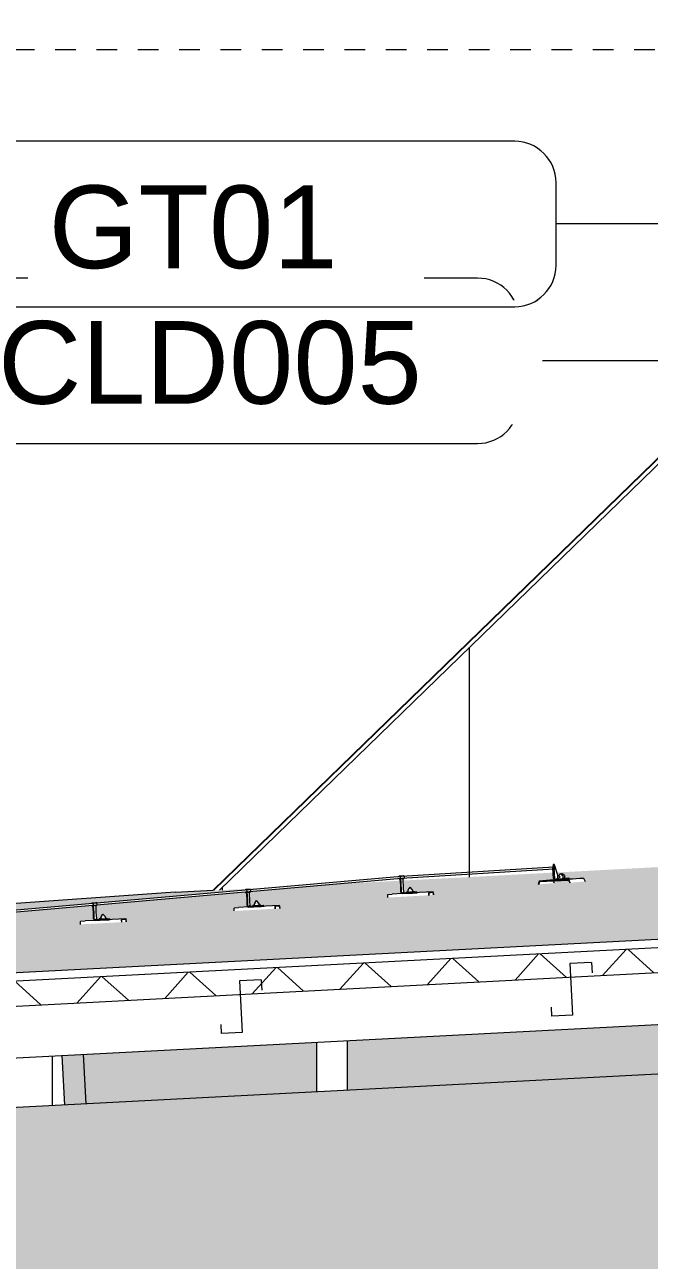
# Model space of a CAD drawing. Header units: metres. Extents: x 4238 to 4687, y -1 to 29.
# Drawn here: x 4453.92 to 4456.95, y 9.38 to 15.36 of the extents above; entities that cross this region are included whole.
import ezdxf

# ---------------------------------------------------------------- set-up
doc = ezdxf.new("R2010")
doc.units = ezdxf.units.M
doc.linetypes.add('AEC_Center', pattern=[0.024, 0.012, -0.004, 0.004, -0.004])
for name, color, linetype, lineweight in [('A-DETL', 90, 'Continuous', 13), ('A-FLOR-LEVL', 51, 'Continuous', 5), ('A-GENM', 13, 'Continuous', 5), ('A-ROOF', 132, 'Continuous', 5), ('A-ROOF-IDEN', 132, 'Continuous', 5), ('A-ROOF-PATT', 132, 'Continuous', 15), ('A-WALL', 113, 'Continuous', 5), ('A-WALL-IDEN', 211, 'Continuous', 5), ('A-WALL-PATT', 111, 'Continuous', 5), ('Q-SPCQ', 91, 'Continuous', 5), ('S-COLS', 52, 'Continuous', 5)]:
    doc.layers.add(name, color=color, linetype=linetype, lineweight=lineweight)
doc.styles.add('Arial_2', font='arial.ttf', dxfattribs={"height": 0.4})

# ---------------------------------------------------------------- blocks, each defined once
blk = doc.blocks.new('Mechanical - Condensers - Mechanical - Condensers-1249279-SECTION - GRIDS B1-B2')
at = {"layer": 'A-GENM'}
h = blk.add_hatch(color=256, dxfattribs=at)
h.paths.add_polyline_path([(4415.0374, 8.3298), (4436.2222, 9.4404), (4436.2233, 14.5903), (4436.1725, 14.5903), (4436.1725, 11.3453), (4436.1827, 11.3453), (4436.1827, 11.3326), (4436.1725, 11.3326), (4436.1725, 10.904), (4436.1827, 10.904), (4436.1827, 10.8913), (4436.1725, 10.8913), (4436.1725, 10.4392), (4414.9851, 9.3284), (4415.0051, 8.9479)])
h.paths.add_polyline_path([(4436.756, 9.4684), (4437.1721, 9.4902), (4437.1721, 13.5903), (4461.1055, 13.5903), (4461.1055, 14.5903), (4436.7572, 14.5903), (4436.756, 9.584)])
h.paths.add_polyline_path([(4475.487, 13.5903), (4477.3737, 13.5903), (4477.3737, 14.5903), (4461.3055, 14.5903), (4461.3055, 13.5903), (4475.3633, 13.5903)])
h = blk.add_hatch(color=256, dxfattribs=at)
h.paths.add_polyline_path([(4428.5493, 10.1396), (4429.6638, 10.198), (4429.6638, 10.4387), (4428.5367, 10.3799), (4428.5451, 10.2202)])
h.paths.add_polyline_path([(4429.8138, 10.2059), (4436.0751, 10.5341), (4436.0751, 10.7734), (4429.8138, 10.4465), (4429.8138, 10.2202)])
h.paths.add_polyline_path([(4437.3012, 10.5971), (4437.9319, 10.6303), (4437.9319, 10.9484), (4437.3012, 10.9152), (4437.3012, 10.5989)])
h.paths.add_polyline_path([(4438.4008, 10.6549), (4438.8047, 10.6762), (4438.8047, 10.9943), (4438.4008, 10.9731), (4438.4008, 10.8509)])
h.paths.add_polyline_path([(4439.2735, 10.7008), (4439.6774, 10.7221), (4439.6774, 11.0402), (4439.2735, 11.019), (4439.2735, 10.8334)])
for points in [[(4414.9851, 9.3284), (4436.1725, 10.4392), (4436.0751, 10.5341), (4414.9822, 9.426), (4414.9819, 9.4149), (4414.9839, 9.3543)], [(4428.4448, 10.1341), (4428.5493, 10.1396), (4428.5367, 10.3799), (4428.4323, 10.3744), (4428.4404, 10.2202)]]:
    blk.add_hatch(color=256, dxfattribs=at).paths.add_polyline_path(points)
for p, q in [((4436.0751, 10.5341), (4414.9825, 9.4283)), ((4428.4323, 10.3744), (4428.4448, 10.1341)), ((4428.5493, 10.1396), (4428.5367, 10.3799))]:
    blk.add_line(p, q, dxfattribs=at)
blk = doc.blocks.new('Static Line_Sayfa_Metal Deck_Pan Mount - Up to 15 _ pitch - Max 2 Users-1848369-SECTION - GRIDS B1-B2')
at = {"layer": 'Q-SPCQ'}
for p, q in [((4430.8137, 11.2989), (4430.8087, 11.2986)), ((4430.8098, 11.2969), (4430.8156, 11.279)), ((4430.8294, 11.252), (4430.8147, 11.2972)), ((4430.0742, 11.2398), (4421.9029, 10.5253)), ((4430.082, 11.243), (4430.0657, 11.2416)), ((4430.8118, 11.2852), (4430.0742, 11.2398)), ((4430.0746, 11.2318), (4430.8123, 11.2773)), ((4430.0822, 11.243), (4430.082, 11.243)), ((4430.81, 11.2305), (4430.8074, 11.2809)), ((4430.8123, 11.2812), (4430.815, 11.2308)), ((4430.8308, 11.2404), (4430.8312, 11.2413)), ((4430.8308, 11.2404), (4430.8314, 11.2287)), ((4430.8321, 11.2418), (4430.8312, 11.2413)), ((4430.8325, 11.2426), (4430.8321, 11.2418)), ((4430.8385, 11.241), (4430.8389, 11.2419)), ((4430.8385, 11.241), (4430.8389, 11.2341)), ((4430.8398, 11.2425), (4430.8389, 11.2419)), ((4430.8548, 11.2438), (4430.8553, 11.2431)), ((4430.8562, 11.2426), (4430.8553, 11.2431)), ((4430.8567, 11.2417), (4430.8562, 11.2426)), ((4430.8574, 11.2301), (4430.8567, 11.2417)), ((4430.8625, 11.2444), (4430.863, 11.2437)), ((4430.8639, 11.2432), (4430.863, 11.2437)), ((4430.8645, 11.2424), (4430.8639, 11.2432)), ((4430.8651, 11.2308), (4430.8645, 11.2424)), ((4421.9036, 10.5173), (4430.0749, 11.2318)), ((4429.3392, 11.178), (4429.3228, 11.1766)), ((4429.3394, 11.1781), (4429.3392, 11.178)), ((4430.0666, 11.2286), (4430.0668, 11.2286)), ((4430.0668, 11.2286), (4430.0831, 11.23)), ((4430.0681, 11.229), (4430.0682, 11.2278)), ((4430.0682, 11.2278), (4430.0711, 11.2279)), ((4430.0711, 11.2291), (4430.0721, 11.2312)), ((4430.0711, 11.2291), (4430.0814, 11.23)), ((4430.0711, 11.2279), (4430.0711, 11.2291)), ((4430.0824, 11.2321), (4430.0814, 11.23)), ((4430.0814, 11.23), (4430.0814, 11.2288)), ((4430.1076, 11.1755), (4430.1166, 11.1884)), ((4430.1269, 11.1765), (4430.1166, 11.1884)), ((4430.7413, 11.2181), (4430.7363, 11.2017)), ((4430.7395, 11.2019), (4430.7435, 11.2152)), ((4430.8846, 11.2255), (4430.7413, 11.2181)), ((4430.8123, 11.2243), (4430.7413, 11.2181)), ((4430.7435, 11.2152), (4430.8827, 11.2223)), ((4430.8138, 11.2188), (4430.8105, 11.2081)), ((4430.8123, 11.2243), (4430.8165, 11.2245)), ((4430.8181, 11.2279), (4430.8399, 11.229)), ((4430.8317, 11.2322), (4430.8315, 11.2364)), ((4430.8399, 11.229), (4430.8646, 11.2303)), ((4430.8814, 11.2318), (4430.86, 11.2307)), ((4430.8648, 11.227), (4430.8704, 11.2273)), ((4430.8702, 11.2306), (4430.8779, 11.2313)), ((4430.8779, 11.2313), (4430.8857, 11.232)), ((4430.8827, 11.2223), (4430.8881, 11.2095)), ((4430.9557, 11.2317), (4430.8846, 11.2255)), ((4430.8913, 11.2097), (4430.8846, 11.2255)), ((4430.886, 11.227), (4430.8857, 11.232)), ((4430.8859, 11.2281), (4430.9557, 11.2317)), ((4430.9557, 11.2317), (4430.9623, 11.2159)), ((4429.3237, 11.1636), (4429.324, 11.1637)), ((4429.324, 11.1637), (4429.3403, 11.1651)), ((4429.3253, 11.164), (4429.3253, 11.1628)), ((4429.3253, 11.1628), (4429.3283, 11.163)), ((4429.3282, 11.1642), (4429.3293, 11.1663)), ((4429.3282, 11.1642), (4429.3385, 11.1651)), ((4429.3283, 11.163), (4429.3282, 11.1642)), ((4429.3396, 11.1672), (4429.3385, 11.1651)), ((4429.3385, 11.1651), (4429.3386, 11.1639)), ((4429.3647, 11.1106), (4429.3738, 11.1235)), ((4429.3841, 11.1116), (4429.3738, 11.1235)), ((4430.0086, 11.1384), (4430.0083, 11.1527)), ((4430.0084, 11.1534), (4430.0297, 11.1553)), ((4430.0788, 11.1578), (4430.0297, 11.1553)), ((4430.0744, 11.166), (4430.0714, 11.1659)), ((4430.0714, 11.1659), (4430.0715, 11.1639)), ((4430.0745, 11.164), (4430.0744, 11.166)), ((4430.1277, 11.1628), (4430.0786, 11.1602)), ((4430.0788, 11.1572), (4430.1278, 11.1598)), ((4430.0847, 11.1669), (4430.0848, 11.1649)), ((4430.0889, 11.1611), (4430.138, 11.1637)), ((4430.0979, 11.1644), (4430.0981, 11.1614)), ((4430.1057, 11.1722), (4430.106, 11.173)), ((4430.1057, 11.1722), (4430.1061, 11.1648)), ((4430.1072, 11.1738), (4430.106, 11.173)), ((4430.1076, 11.1745), (4430.1072, 11.1738)), ((4430.1076, 11.1755), (4430.1076, 11.1745)), ((4430.127, 11.1755), (4430.1269, 11.1765)), ((4430.127, 11.1755), (4430.1274, 11.1748)), ((4430.1287, 11.1742), (4430.1274, 11.1748)), ((4430.2278, 11.1655), (4430.1278, 11.1603)), ((4430.1381, 11.1607), (4430.1278, 11.1601)), ((4430.1291, 11.1735), (4430.1287, 11.1742)), ((4430.1295, 11.1661), (4430.1291, 11.1735)), ((4430.1378, 11.1635), (4430.1376, 11.1665)), ((4430.1444, 11.1637), (4430.1509, 11.1643)), ((4430.1446, 11.1607), (4430.151, 11.1613)), ((4430.1512, 11.1613), (4430.151, 11.1643)), ((4430.2064, 11.1629), (4430.2066, 11.1486)), ((4430.2278, 11.1655), (4430.2065, 11.1636)), ((4430.2069, 11.1486), (4430.2067, 11.1609)), ((4430.2068, 11.1617), (4430.2277, 11.1635)), ((4430.2279, 11.1627), (4430.2289, 11.1506)), ((4430.2292, 11.1506), (4430.228, 11.1648)), ((4428.5964, 11.1131), (4428.58, 11.1117)), ((4428.5809, 11.0987), (4428.5812, 11.0987)), ((4428.5812, 11.0987), (4428.5975, 11.1001)), ((4428.5825, 11.0991), (4428.5825, 11.0979)), ((4428.5825, 11.0979), (4428.5855, 11.098)), ((4428.5854, 11.0992), (4428.5865, 11.1013)), ((4428.5854, 11.0992), (4428.5957, 11.1001)), ((4428.5855, 11.098), (4428.5854, 11.0992)), ((4428.5968, 11.1022), (4428.5957, 11.1001)), ((4428.5957, 11.1001), (4428.5958, 11.0989)), ((4428.5966, 11.1131), (4428.5964, 11.1131)), ((4428.6219, 11.0456), (4428.6309, 11.0585)), ((4428.6413, 11.0466), (4428.6309, 11.0585)), ((4429.2658, 11.0734), (4429.2655, 11.0877)), ((4429.2656, 11.0885), (4429.2869, 11.0903)), ((4429.3359, 11.0929), (4429.2869, 11.0903)), ((4429.3315, 11.1011), (4429.3286, 11.1009)), ((4429.3286, 11.1009), (4429.3287, 11.0989)), ((4429.3316, 11.0991), (4429.3315, 11.1011)), ((4429.3848, 11.0978), (4429.3358, 11.0953)), ((4429.336, 11.0923), (4429.385, 11.0948)), ((4429.3418, 11.102), (4429.3419, 11.1)), ((4429.3461, 11.0962), (4429.3951, 11.0987)), ((4429.3551, 11.0995), (4429.3553, 11.0965)), ((4429.3628, 11.1073), (4429.3632, 11.108)), ((4429.3628, 11.1073), (4429.3632, 11.0999)), ((4429.3644, 11.1088), (4429.3632, 11.108)), ((4429.3648, 11.1095), (4429.3644, 11.1088)), ((4429.3647, 11.1106), (4429.3648, 11.1095)), ((4429.3842, 11.1105), (4429.3841, 11.1116)), ((4429.3842, 11.1105), (4429.3846, 11.1099)), ((4429.3859, 11.1092), (4429.3846, 11.1099)), ((4429.485, 11.1005), (4429.385, 11.0954)), ((4429.3953, 11.0957), (4429.385, 11.0952)), ((4429.3863, 11.1085), (4429.3859, 11.1092)), ((4429.3867, 11.1011), (4429.3863, 11.1085)), ((4429.395, 11.0985), (4429.3948, 11.1015)), ((4429.4016, 11.0988), (4429.4081, 11.0993)), ((4429.4018, 11.0958), (4429.4082, 11.0963)), ((4429.4083, 11.0963), (4429.4082, 11.0993)), ((4429.485, 11.1005), (4429.4636, 11.0987)), ((4429.4636, 11.0979), (4429.4638, 11.0837)), ((4429.4639, 11.0967), (4429.4849, 11.0985)), ((4429.4641, 11.0837), (4429.4639, 11.0959)), ((4429.4864, 11.0856), (4429.4851, 11.0998)), ((4429.4851, 11.0978), (4429.4861, 11.0856)), ((4428.5229, 11.0085), (4428.5227, 11.0227)), ((4428.5228, 11.0235), (4428.5441, 11.0254)), ((4428.5931, 11.0279), (4428.5441, 11.0254)), ((4428.5887, 11.0361), (4428.5857, 11.036)), ((4428.5857, 11.036), (4428.5858, 11.034)), ((4428.5888, 11.0341), (4428.5887, 11.0361)), ((4428.642, 11.0329), (4428.593, 11.0303)), ((4428.5931, 11.0273), (4428.6422, 11.0299)), ((4428.599, 11.037), (4428.5991, 11.035)), ((4428.6033, 11.0312), (4428.6523, 11.0338)), ((4428.6123, 11.0345), (4428.6125, 11.0315)), ((4428.62, 11.0423), (4428.6204, 11.0431)), ((4428.62, 11.0423), (4428.6204, 11.0349)), ((4428.6216, 11.0438), (4428.6204, 11.0431)), ((4428.622, 11.0446), (4428.6216, 11.0438)), ((4428.6219, 11.0456), (4428.622, 11.0446)), ((4428.6413, 11.0456), (4428.6413, 11.0466)), ((4428.6413, 11.0456), (4428.6418, 11.0449)), ((4428.643, 11.0443), (4428.6418, 11.0449)), ((4428.7422, 11.0356), (4428.6421, 11.0304)), ((4428.6525, 11.0308), (4428.6421, 11.0302)), ((4428.6435, 11.0436), (4428.643, 11.0443)), ((4428.6439, 11.0362), (4428.6435, 11.0436)), ((4428.6522, 11.0336), (4428.652, 11.0366)), ((4428.6588, 11.0338), (4428.6652, 11.0344)), ((4428.659, 11.0308), (4428.6654, 11.0314)), ((4428.6655, 11.0314), (4428.6654, 11.0344)), ((4428.7207, 11.033), (4428.721, 11.0187)), ((4428.7422, 11.0356), (4428.7208, 11.0337)), ((4428.7213, 11.0187), (4428.721, 11.031)), ((4428.7211, 11.0317), (4428.7421, 11.0336)), ((4428.7422, 11.0328), (4428.7433, 11.0206)), ((4428.7435, 11.0207), (4428.7423, 11.0349))]:
    blk.add_line(p, q, dxfattribs=at)
at = {"layer": 'Q-SPCQ', "flags": 128}
for points in [[(4430.0657, 11.2416), (4430.0654, 11.2415), (4430.0651, 11.2415), (4430.0649, 11.2415), (4430.0646, 11.2414), (4430.0644, 11.2413), (4430.0641, 11.2412), (4430.0639, 11.2411), (4430.0636, 11.241), (4430.0634, 11.2409), (4430.0632, 11.2408), (4430.0629, 11.2407), (4430.0627, 11.2406), (4430.0625, 11.2404), (4430.0623, 11.2403), (4430.0621, 11.2401), (4430.0619, 11.2399), (4430.0617, 11.2397), (4430.0615, 11.2396), (4430.0613, 11.2394), (4430.0611, 11.2392), (4430.061, 11.239), (4430.0608, 11.2387)], [(4430.0831, 11.23), (4430.0834, 11.2301), (4430.0837, 11.2301), (4430.0839, 11.2302), (4430.0842, 11.2302), (4430.0844, 11.2303), (4430.0847, 11.2304), (4430.0849, 11.2305), (4430.0852, 11.2306), (4430.0854, 11.2307), (4430.0856, 11.2308), (4430.0859, 11.2309), (4430.0861, 11.2311), (4430.0863, 11.2312), (4430.0865, 11.2314), (4430.0867, 11.2315), (4430.0869, 11.2317), (4430.0871, 11.2319), (4430.0873, 11.2321), (4430.0875, 11.2322), (4430.0876, 11.2324), (4430.0878, 11.2327), (4430.088, 11.2329), (4430.0881, 11.2331), (4430.0882, 11.2333), (4430.0884, 11.2335), (4430.0885, 11.2338), (4430.0886, 11.234), (4430.0887, 11.2342), (4430.0888, 11.2345), (4430.0888, 11.2347), (4430.0889, 11.235), (4430.089, 11.2352), (4430.089, 11.2355), (4430.089, 11.2357), (4430.0891, 11.236), (4430.0891, 11.2362), (4430.0891, 11.2365), (4430.0891, 11.2368), (4430.0891, 11.237), (4430.089, 11.2373), (4430.089, 11.2375), (4430.089, 11.2378), (4430.0889, 11.238), (4430.0888, 11.2383), (4430.0888, 11.2385), (4430.0887, 11.2388), (4430.0886, 11.239), (4430.0885, 11.2392), (4430.0884, 11.2395), (4430.0883, 11.2397), (4430.0881, 11.2399), (4430.088, 11.2401), (4430.0878, 11.2404), (4430.0877, 11.2406), (4430.0875, 11.2408), (4430.0873, 11.241), (4430.0872, 11.2411), (4430.087, 11.2413), (4430.0868, 11.2415), (4430.0866, 11.2417), (4430.0864, 11.2418), (4430.0861, 11.242), (4430.0859, 11.2421), (4430.0857, 11.2422), (4430.0855, 11.2423), (4430.0852, 11.2425), (4430.085, 11.2426), (4430.0847, 11.2426), (4430.0845, 11.2427), (4430.0842, 11.2428), (4430.084, 11.2429), (4430.0837, 11.2429), (4430.0835, 11.243), (4430.0832, 11.243), (4430.0829, 11.243), (4430.0827, 11.243), (4430.0824, 11.243), (4430.0822, 11.243)], [(4430.8325, 11.2426), (4430.8419, 11.2528), (4430.8425, 11.2528), (4430.8427, 11.2529), (4430.8428, 11.2529), (4430.8429, 11.2529), (4430.8429, 11.2529), (4430.843, 11.2529), (4430.843, 11.2529), (4430.843, 11.2529), (4430.843, 11.2529), (4430.843, 11.2529), (4430.843, 11.2529), (4430.8431, 11.2529), (4430.8431, 11.2529), (4430.8431, 11.2529), (4430.8431, 11.2529)], [(4430.8548, 11.2438), (4430.8444, 11.2529), (4430.8438, 11.2529), (4430.8436, 11.2529), (4430.8435, 11.2529), (4430.8434, 11.2529), (4430.8434, 11.2529), (4430.8433, 11.2529), (4430.8433, 11.2529), (4430.8433, 11.2529), (4430.8433, 11.2529), (4430.8433, 11.2529), (4430.8432, 11.2529), (4430.8432, 11.2529), (4430.8432, 11.2529), (4430.8432, 11.2529), (4430.8432, 11.2529)], [(4430.8456, 11.2491), (4430.8496, 11.2534), (4430.8502, 11.2535), (4430.8504, 11.2535), (4430.8506, 11.2535), (4430.8506, 11.2536), (4430.8507, 11.2536), (4430.8507, 11.2536), (4430.8507, 11.2536), (4430.8507, 11.2536), (4430.8507, 11.2536), (4430.8508, 11.2536), (4430.8508, 11.2536), (4430.8508, 11.2536), (4430.8508, 11.2536), (4430.8508, 11.2536), (4430.8508, 11.2536)], [(4430.8625, 11.2444), (4430.8521, 11.2536), (4430.8515, 11.2536), (4430.8513, 11.2536), (4430.8512, 11.2536), (4430.8511, 11.2536), (4430.8511, 11.2536), (4430.851, 11.2536), (4430.851, 11.2536), (4430.851, 11.2536), (4430.851, 11.2536), (4430.851, 11.2536), (4430.851, 11.2536), (4430.851, 11.2536), (4430.851, 11.2536), (4430.8509, 11.2536), (4430.8509, 11.2536)], [(4429.3403, 11.1651), (4429.3406, 11.1651), (4429.3408, 11.1652), (4429.3411, 11.1652), (4429.3413, 11.1653), (4429.3416, 11.1653), (4429.3419, 11.1654), (4429.3421, 11.1655), (4429.3423, 11.1656), (4429.3426, 11.1657), (4429.3428, 11.1658), (4429.3431, 11.166), (4429.3433, 11.1661), (4429.3435, 11.1662), (4429.3437, 11.1664), (4429.3439, 11.1666), (4429.3441, 11.1667), (4429.3443, 11.1669), (4429.3445, 11.1671), (4429.3447, 11.1673), (4429.3448, 11.1675), (4429.345, 11.1677), (4429.3451, 11.1679), (4429.3453, 11.1681), (4429.3454, 11.1684), (4429.3455, 11.1686), (4429.3457, 11.1688), (4429.3458, 11.169), (4429.3459, 11.1693), (4429.3459, 11.1695), (4429.346, 11.1698), (4429.3461, 11.17), (4429.3461, 11.1703), (4429.3462, 11.1705), (4429.3462, 11.1708), (4429.3462, 11.171), (4429.3463, 11.1713), (4429.3463, 11.1716), (4429.3463, 11.1718), (4429.3462, 11.1721), (4429.3462, 11.1723), (4429.3462, 11.1726), (4429.3461, 11.1728), (4429.3461, 11.1731), (4429.346, 11.1733), (4429.346, 11.1736), (4429.3459, 11.1738), (4429.3458, 11.1741), (4429.3457, 11.1743), (4429.3456, 11.1745), (4429.3454, 11.1747), (4429.3453, 11.175), (4429.3452, 11.1752), (4429.345, 11.1754), (4429.3449, 11.1756), (4429.3447, 11.1758), (4429.3445, 11.176), (4429.3443, 11.1762), (4429.3441, 11.1764), (4429.344, 11.1765), (4429.3437, 11.1767), (4429.3435, 11.1769), (4429.3433, 11.177), (4429.3431, 11.1771), (4429.3429, 11.1773), (4429.3426, 11.1774), (4429.3424, 11.1775), (4429.3422, 11.1776), (4429.3419, 11.1777), (4429.3417, 11.1778), (4429.3414, 11.1779), (4429.3412, 11.1779), (4429.3409, 11.178), (4429.3406, 11.178), (4429.3404, 11.178), (4429.3401, 11.1781), (4429.3398, 11.1781), (4429.3396, 11.1781), (4429.3394, 11.1781)], [(4430.0615, 11.2307), (4430.0616, 11.2305), (4430.0618, 11.2303), (4430.062, 11.2301), (4430.0622, 11.23), (4430.0624, 11.2298), (4430.0627, 11.2297), (4430.0629, 11.2295), (4430.0631, 11.2294), (4430.0633, 11.2293), (4430.0636, 11.2292), (4430.0638, 11.2291), (4430.0641, 11.229), (4430.0643, 11.2289), (4430.0646, 11.2288), (4430.0648, 11.2287), (4430.0651, 11.2287), (4430.0653, 11.2287), (4430.0656, 11.2286), (4430.0659, 11.2286), (4430.0661, 11.2286), (4430.0664, 11.2286), (4430.0666, 11.2286)], [(4429.3228, 11.1766), (4429.3226, 11.1766), (4429.3223, 11.1765), (4429.3221, 11.1765), (4429.3218, 11.1764), (4429.3216, 11.1764), (4429.3213, 11.1763), (4429.3211, 11.1762), (4429.3208, 11.1761), (4429.3206, 11.176), (4429.3203, 11.1759), (4429.3201, 11.1757), (4429.3199, 11.1756), (4429.3197, 11.1755), (4429.3194, 11.1753), (4429.3192, 11.1751), (4429.319, 11.175), (4429.3189, 11.1748), (4429.3187, 11.1746), (4429.3185, 11.1744), (4429.3183, 11.1742), (4429.3182, 11.174), (4429.318, 11.1738)], [(4429.3186, 11.1657), (4429.3188, 11.1655), (4429.319, 11.1653), (4429.3192, 11.1652), (4429.3194, 11.165), (4429.3196, 11.1648), (4429.3198, 11.1647), (4429.3201, 11.1646), (4429.3203, 11.1644), (4429.3205, 11.1643), (4429.3208, 11.1642), (4429.321, 11.1641), (4429.3212, 11.164), (4429.3215, 11.1639), (4429.3217, 11.1639), (4429.322, 11.1638), (4429.3223, 11.1637), (4429.3225, 11.1637), (4429.3228, 11.1637), (4429.323, 11.1636), (4429.3233, 11.1636), (4429.3236, 11.1636), (4429.3237, 11.1636)], [(4428.58, 11.1117), (4428.5798, 11.1116), (4428.5795, 11.1116), (4428.5792, 11.1115), (4428.579, 11.1115), (4428.5787, 11.1114), (4428.5785, 11.1113), (4428.5782, 11.1112), (4428.578, 11.1111), (4428.5777, 11.111), (4428.5775, 11.1109), (4428.5773, 11.1108), (4428.5771, 11.1106), (4428.5768, 11.1105), (4428.5766, 11.1103), (4428.5764, 11.1102), (4428.5762, 11.11), (4428.576, 11.1098), (4428.5759, 11.1096), (4428.5757, 11.1095), (4428.5755, 11.1093), (4428.5753, 11.109), (4428.5752, 11.1088)], [(4428.5758, 11.1008), (4428.576, 11.1006), (4428.5762, 11.1004), (4428.5764, 11.1002), (4428.5766, 11.1001), (4428.5768, 11.0999), (4428.577, 11.0997), (4428.5772, 11.0996), (4428.5775, 11.0995), (4428.5777, 11.0994), (4428.5779, 11.0992), (4428.5782, 11.0991), (4428.5784, 11.0991), (4428.5787, 11.099), (4428.5789, 11.0989), (4428.5792, 11.0988), (4428.5794, 11.0988), (4428.5797, 11.0987), (4428.58, 11.0987), (4428.5802, 11.0987), (4428.5805, 11.0987), (4428.5808, 11.0987), (4428.5809, 11.0987)], [(4428.5975, 11.1001), (4428.5977, 11.1002), (4428.598, 11.1002), (4428.5983, 11.1003), (4428.5985, 11.1003), (4428.5988, 11.1004), (4428.599, 11.1005), (4428.5993, 11.1006), (4428.5995, 11.1007), (4428.5998, 11.1008), (4428.6, 11.1009), (4428.6002, 11.101), (4428.6005, 11.1011), (4428.6007, 11.1013), (4428.6009, 11.1015), (4428.6011, 11.1016), (4428.6013, 11.1018), (4428.6015, 11.102), (4428.6017, 11.1021), (4428.6018, 11.1023), (4428.602, 11.1025), (4428.6022, 11.1027), (4428.6023, 11.103), (4428.6025, 11.1032), (4428.6026, 11.1034), (4428.6027, 11.1036), (4428.6028, 11.1039), (4428.6029, 11.1041), (4428.603, 11.1043), (4428.6031, 11.1046), (4428.6032, 11.1048), (4428.6033, 11.1051), (4428.6033, 11.1053), (4428.6034, 11.1056), (4428.6034, 11.1058), (4428.6034, 11.1061), (4428.6034, 11.1063), (4428.6034, 11.1066), (4428.6034, 11.1069), (4428.6034, 11.1071), (4428.6034, 11.1074), (4428.6034, 11.1076), (4428.6033, 11.1079), (4428.6033, 11.1081), (4428.6032, 11.1084), (4428.6031, 11.1086), (4428.603, 11.1089), (4428.603, 11.1091), (4428.6028, 11.1093), (4428.6027, 11.1096), (4428.6026, 11.1098), (4428.6025, 11.11), (4428.6023, 11.1102), (4428.6022, 11.1104), (4428.602, 11.1107), (4428.6019, 11.1109), (4428.6017, 11.111), (4428.6015, 11.1112), (4428.6013, 11.1114), (4428.6011, 11.1116), (4428.6009, 11.1117), (4428.6007, 11.1119), (4428.6005, 11.112), (4428.6003, 11.1122), (4428.6001, 11.1123), (4428.5998, 11.1124), (4428.5996, 11.1125), (4428.5993, 11.1127), (4428.5991, 11.1127), (4428.5988, 11.1128), (4428.5986, 11.1129), (4428.5983, 11.113), (4428.5981, 11.113), (4428.5978, 11.1131), (4428.5976, 11.1131), (4428.5973, 11.1131), (4428.597, 11.1131), (4428.5968, 11.1131), (4428.5966, 11.1131)]]:
    blk.add_lwpolyline(points, dxfattribs=at)
at = {"layer": 'Q-SPCQ'}
for centre, major_axis, ratio, start_param, end_param in [((4430.8096, 11.2811), (-0.0009, 0.0175), 0.129139, 5.834006, 7.858588), ((4430.8146, 11.2814), (-0.0009, 0.0175), 0.129139, 5.834006, 7.858588), ((4430.0654, 11.235), (-0.00045, 0.0052), 0.991616, 0, 0.575562), ((4430.0654, 11.235), (-0.00045, 0.0052), 0.991616, 5.200632, 6.24783), ((4430.0654, 11.235), (-0.00045, 0.0052), 0.991616, 4.283074, 5.085988), ((4430.8096, 11.2811), (-0.00039, 0.00749), 0.129139, 0.004606, 0.790004), ((4430.8096, 11.2811), (-0.00039, 0.00749), 0.129139, 5.240594, 6.283185), ((4430.8121, 11.2813), (-0.00035, 0.00398), 0.991616, 4.677033, 6.24783), ((4430.8146, 11.2814), (-0.00039, 0.00749), 0.129139, 0.004606, 1.575403), ((4430.8146, 11.2814), (-0.00039, 0.00749), 0.129139, 1.575403, 3.141593), ((4430.8146, 11.2814), (-0.00039, 0.00749), 0.129139, 4.716995, 6.283185), ((4430.8121, 11.2813), (-0.00035, 0.00398), 0.991616, 3.629836, 4.677033), ((4430.8146, 11.2814), (-0.00039, 0.00749), 0.129139, 3.146199, 4.716995), ((4430.8292, 11.2362), (-0.0009, 0.0175), 0.129139, 4.716995, 5.834006), ((4430.0654, 11.235), (-0.00045, 0.0052), 0.991616, 2.469363, 3.106237), ((4430.0654, 11.235), (-0.00045, 0.0052), 0.991616, 3.106237, 4.153435), ((4430.0617, 11.1961), (-0.0036, 0.0699), 0.129139, 4.258212, 5.175778), ((4430.0647, 11.1963), (-0.0036, 0.0699), 0.129139, 4.258212, 5.175778), ((4430.0911, 11.1986), (-0.0036, 0.0699), 0.129139, 1.11662, 2.034185), ((4430.8179, 11.2309), (-0.0007, 0.00797), 0.991616, 1.535441, 3.106237), ((4430.8179, 11.2309), (-0.00026, 0.00299), 0.991616, 1.535441, 3.106237), ((4430.8347, 11.2324), (-0.0007, 0.00797), 0.991616, 1.535441, 1.79724), ((4430.8444, 11.2294), (0.013, 0.0007), 0.004568, 3.141593, 4.582887), ((4430.8444, 11.2294), (0.013, 0.0007), 0.004568, 2.600535, 3.01209), ((4430.8347, 11.2324), (-0.00026, 0.00299), 0.991616, 1.535441, 2.582638), ((4430.8444, 11.2294), (0.013, 0.0007), 0.004568, 4.582887, 6.153683), ((4430.8521, 11.2301), (0.013, 0.0007), 0.004568, 4.734838, 7.155312), ((4430.8444, 11.2294), (0.013, 0.0007), 0.004568, 0, 0.872127), ((4430.8653, 11.2304), (0.00499, 0.00026), 0.004568, 4.582887, 6.153683), ((4429.3226, 11.1701), (-0.00045, 0.0052), 0.991616, 0, 0.575562), ((4429.3226, 11.1701), (-0.00045, 0.0052), 0.991616, 2.469363, 3.106237), ((4429.3226, 11.1701), (-0.00045, 0.0052), 0.991616, 5.200632, 6.24783), ((4429.3226, 11.1701), (-0.00045, 0.0052), 0.991616, 3.106237, 4.153435), ((4429.3189, 11.1312), (-0.0036, 0.0699), 0.129139, 4.258212, 5.175778), ((4429.3226, 11.1701), (-0.00045, 0.0052), 0.991616, 4.268375, 5.101507), ((4429.3218, 11.1313), (-0.0036, 0.0699), 0.129139, 4.258212, 5.175778), ((4429.3483, 11.1336), (-0.0036, 0.0699), 0.129139, 1.11662, 2.034185), ((4430.0085, 11.1524), (-0.000052, 0.000999), 0.129139, 0.224379, 1.323243), ((4430.0784, 11.1642), (-0.00061, 0.00697), 0.991616, 1.535441, 3.106237), ((4430.0784, 11.1642), (-0.00035, 0.00398), 0.991616, 1.535441, 3.106237), ((4430.0887, 11.1651), (-0.00061, 0.00697), 0.991616, 1.535441, 2.05904), ((4430.0887, 11.1651), (-0.00035, 0.00398), 0.991616, 1.535441, 2.844438), ((4430.1178, 11.1654), (0.0198, 0.001), 0.004568, 3.01209, 6.153683), ((4430.1179, 11.1625), (0.0198, 0.001), 0.004568, 3.01209, 6.153683), ((4430.1178, 11.1654), (0.0198, 0.001), 0.004568, 2.076473, 3.01209), ((4430.1179, 11.1625), (0.0198, 0.001), 0.004568, 6.153683, 9.295276), ((4430.1178, 11.1654), (0.0117, 0.0006), 0.004568, 3.01209, 6.153683), ((4430.1178, 11.1654), (0.0117, 0.0006), 0.004568, 2.602427, 3.01209), ((4430.1296, 11.1629), (0.015, 0.0008), 0.004568, 4.582887, 6.153683), ((4430.1297, 11.1599), (0.015, 0.0008), 0.004568, 4.582887, 6.153683), ((4430.1178, 11.1654), (0.0198, 0.001), 0.004568, 6.153683, 7.185932), ((4430.136, 11.1635), (0.015, 0.0008), 0.004568, 6.153683, 7.724479), ((4430.1362, 11.1605), (0.015, 0.0008), 0.004568, 6.153683, 7.724479), ((4430.2065, 11.1626), (-0.000052, 0.000999), 0.129139, 0.004606, 1.323243), ((4430.2068, 11.1607), (-0.000052, 0.000999), 0.129139, 0.004606, 1.323243), ((4430.2278, 11.1625), (-0.000052, 0.000999), 0.129139, 4.969155, 6.283185), ((4430.2279, 11.1645), (-0.000052, 0.000999), 0.129139, 4.969155, 5.848246), ((4428.5797, 11.1051), (-0.00045, 0.0052), 0.991616, 0, 0.575562), ((4428.5797, 11.1051), (-0.00045, 0.0052), 0.991616, 2.469363, 3.106237), ((4428.5797, 11.1051), (-0.00045, 0.0052), 0.991616, 5.200632, 6.24783), ((4428.5797, 11.1051), (-0.00045, 0.0052), 0.991616, 3.106237, 4.153435), ((4428.576, 11.0662), (-0.0036, 0.0699), 0.129139, 4.258212, 5.175778), ((4428.5797, 11.1051), (-0.00045, 0.0052), 0.991616, 4.253675, 5.117026), ((4428.579, 11.0664), (-0.0036, 0.0699), 0.129139, 4.258212, 5.175778), ((4428.6055, 11.0687), (-0.0036, 0.0699), 0.129139, 1.11662, 2.034185), ((4429.2656, 11.0875), (-0.000052, 0.000999), 0.129139, 0.224379, 1.323243), ((4429.3356, 11.0993), (-0.00061, 0.00697), 0.991616, 1.535441, 3.106237), ((4429.3356, 11.0993), (-0.00035, 0.00398), 0.991616, 1.535441, 3.106237), ((4429.3459, 11.1002), (-0.00061, 0.00697), 0.991616, 1.535441, 2.05904), ((4429.3459, 11.1002), (-0.00035, 0.00398), 0.991616, 1.535441, 2.844438), ((4429.375, 11.1005), (0.0198, 0.001), 0.004568, 3.01209, 6.153683), ((4429.3751, 11.0975), (0.0198, 0.001), 0.004568, 3.01209, 6.153683), ((4429.375, 11.1005), (0.0198, 0.001), 0.004568, 2.076473, 3.01209), ((4429.3751, 11.0975), (0.0198, 0.001), 0.004568, 6.153683, 9.295276), ((4429.375, 11.1005), (0.0117, 0.0006), 0.004568, 3.01209, 6.153683), ((4429.375, 11.1005), (0.0117, 0.0006), 0.004568, 2.602427, 3.01209), ((4429.3868, 11.098), (0.015, 0.0008), 0.004568, 4.582887, 6.153683), ((4429.3869, 11.095), (0.015, 0.0008), 0.004568, 4.582887, 6.153683), ((4429.375, 11.1005), (0.0198, 0.001), 0.004568, 6.153683, 7.185932), ((4429.3932, 11.0985), (0.015, 0.0008), 0.004568, 6.153683, 7.724479), ((4429.3934, 11.0956), (0.015, 0.0008), 0.004568, 6.153683, 7.724479), ((4429.4637, 11.0977), (-0.000052, 0.000999), 0.129139, 0.004606, 1.323243), ((4429.464, 11.0957), (-0.000052, 0.000999), 0.129139, 0.004606, 1.323243), ((4429.4849, 11.0975), (-0.000052, 0.000999), 0.129139, 4.969155, 6.283185), ((4429.485, 11.0995), (-0.000052, 0.000999), 0.129139, 4.969155, 5.848246), ((4428.5228, 11.0225), (-0.000052, 0.000999), 0.129139, 0.224379, 1.323243), ((4428.5928, 11.0343), (-0.00061, 0.00697), 0.991616, 1.535441, 3.106237), ((4428.5928, 11.0343), (-0.00035, 0.00398), 0.991616, 1.535441, 3.106237), ((4428.6031, 11.0352), (-0.00061, 0.00697), 0.991616, 1.535441, 2.05904), ((4428.6031, 11.0352), (-0.00035, 0.00398), 0.991616, 1.535441, 2.844438), ((4428.6323, 11.0325), (0.0198, 0.001), 0.004568, 3.01209, 6.153683), ((4428.6321, 11.0355), (0.0198, 0.001), 0.004568, 3.01209, 6.153683), ((4428.6321, 11.0355), (0.0198, 0.001), 0.004568, 2.076473, 3.01209), ((4428.6323, 11.0325), (0.0198, 0.001), 0.004568, 6.153683, 9.295276), ((4428.6321, 11.0355), (0.0117, 0.0006), 0.004568, 3.01209, 6.153683), ((4428.6321, 11.0355), (0.0117, 0.0006), 0.004568, 2.602427, 3.01209), ((4428.6439, 11.033), (0.015, 0.0008), 0.004568, 4.582887, 6.153683), ((4428.6441, 11.03), (0.015, 0.0008), 0.004568, 4.582887, 6.153683), ((4428.6321, 11.0355), (0.0198, 0.001), 0.004568, 6.153683, 7.185932), ((4428.6504, 11.0336), (0.015, 0.0008), 0.004568, 6.153683, 7.724479), ((4428.6505, 11.0306), (0.015, 0.0008), 0.004568, 6.153683, 7.724479), ((4428.7209, 11.0327), (-0.000052, 0.000999), 0.129139, 0.004606, 1.323243), ((4428.7212, 11.0308), (-0.000052, 0.000999), 0.129139, 0.004606, 1.323243), ((4428.7421, 11.0326), (-0.000052, 0.000999), 0.129139, 4.969155, 6.283185), ((4428.7422, 11.0346), (-0.000052, 0.000999), 0.129139, 4.969155, 5.848246)]:
    blk.add_ellipse(centre, major_axis=major_axis, ratio=ratio, start_param=start_param, end_param=end_param, dxfattribs=at)
blk = doc.blocks.new('Wall Tag - Wall Tag 15W-1077267-SECTION - GRIDS B1-B2')
at = {"layer": 'A-WALL-IDEN'}
for p, q in [((4430.4428, 14.1346), (4427.8428, 14.1346)), ((4427.6428, 13.9346), (4427.6428, 13.5346)), ((4430.6428, 13.5346), (4430.6428, 13.9346)), ((4427.8428, 13.3346), (4430.4428, 13.3346))]:
    blk.add_line(p, q, dxfattribs=at)
for centre, start, end in [((4427.8428, 13.9346), 90, 180), ((4430.4428, 13.9346), 360, 90), ((4427.8428, 13.5346), 180, 270), ((4430.4428, 13.5346), 270, 0)]:
    blk.add_arc(centre, 0.2, start, end, dxfattribs=at)
blk = doc.blocks.new('Roof Tag - Roof Tag 17W-1080807-SECTION - GRIDS B1-B2')
at = {"layer": 'A-ROOF-IDEN'}
for p, q in [((4465.6195, 20.349), (4462.6195, 20.349)), ((4462.4195, 20.149), (4462.4195, 19.749)), ((4465.8195, 19.749), (4465.8195, 20.149)), ((4462.6195, 19.549), (4465.6195, 19.549))]:
    blk.add_line(p, q, dxfattribs=at)
for centre, start, end in [((4462.6195, 20.149), 90, 180), ((4465.6195, 20.149), 0, 90), ((4462.6195, 19.749), 180, 270), ((4465.6195, 19.749), 270, 0)]:
    blk.add_arc(centre, 0.2, start, end, dxfattribs=at)

msp = doc.modelspace()

# ---------------------------------------------------------------- hatches: boundary and pattern name
at = {"layer": 'A-ROOF-PATT', "lineweight": 5}
h = msp.add_hatch(dxfattribs=at)
h.set_pattern_fill('FP_196', color=256, style=0, pattern_type=2)
h.set_pattern_definition([(3.011, (37.7268725, -225.673), (-0.01527096903837, -2.15152051e-06), [])])
h.paths.add_polyline_path([(4435.5505, 9.8163), (4446.8255, 10.4063), (4446.8366, 10.4535), (4446.8402, 10.4537), (4446.8447, 10.406), (4446.8453, 10.4063), (4446.8469, 10.4061), (4461.7511, 11.1842), (4461.7497, 11.2), (4461.747, 11.1999), (4461.747, 11.2604), (4461.6795, 11.2555), (4461.3979, 11.2066), (4461.385, 11.2083), (4461.3687, 11.2165), (4461.3622, 11.2218), (4461.3514, 11.2394), (4461.3496, 11.2438), (4461.3486, 11.2615), (4461.35, 11.2703), (4461.3546, 11.2816), (4461.3626, 11.2919), (4461.3729, 11.2999), (4461.3936, 11.3066), (4461.5941, 11.342), (4461.5941, 11.5278), (4461.5309, 11.5244), (4461.53, 11.517), (4461.3814, 11.5093), (4461.3814, 11.5166), (4456.4988, 11.2597), (4456.5013, 11.252), (4456.5013, 11.232), (4456.4818, 11.2317), (4456.4792, 11.2587), (4455.7533, 11.2205), (4455.7553, 11.1793), (4455.7566, 11.1649), (4455.7463, 11.1655), (4455.7459, 11.166), (4455.7433, 11.1659), (4455.7408, 11.2198), (4455.4108, 11.2025), (4455.0127, 11.1656), (4455.0104, 11.1636), (4455.0123, 11.1162), (4455.0138, 11.1), (4455.0035, 11.101), (4455.0027, 11.101), (4455.0004, 11.1009), (4454.9987, 11.1478), (4454.9987, 11.1629), (4455.0002, 11.163), (4455.0001, 11.164), (4454.9947, 11.1649), (4454.9901, 11.1657), (4454.2699, 11.1006), (4454.2676, 11.0987), (4454.2695, 11.0512), (4454.271, 11.035), (4454.2607, 11.0356), (4454.2599, 11.0361), (4454.2576, 11.036), (4454.2559, 11.0829), (4454.2559, 11.098), (4454.2574, 11.098), (4454.2573, 11.0991), (4454.2519, 11.0999), (4454.2473, 11.1007), (4453.5271, 11.0357), (4453.5248, 11.0337), (4453.5267, 10.9863), (4453.5282, 10.9701), (4453.5179, 10.9706), (4453.5171, 10.9711), (4453.5148, 10.971), (4453.513, 11.0179), (4453.513, 11.033), (4453.5145, 11.0331), (4453.5145, 11.0341), (4453.5091, 11.0349), (4453.5045, 11.0358), (4452.7843, 10.9707), (4452.782, 10.9688), (4452.7838, 10.9213), (4452.7853, 10.9051), (4452.775, 10.9057), (4452.7743, 10.9062), (4452.772, 10.9061), (4452.7702, 10.953), (4452.7702, 10.9681), (4452.7717, 10.9681), (4452.7717, 10.9692), (4452.7662, 10.97), (4452.7616, 10.9708), (4452.0414, 10.9058), (4452.0391, 10.9038), (4452.041, 10.8563), (4452.0425, 10.8402), (4452.0322, 10.8407), (4452.0314, 10.8412), (4452.0292, 10.8411), (4452.0274, 10.888), (4452.0274, 10.9031), (4452.0289, 10.9032), (4452.0288, 10.9042), (4452.0234, 10.905), (4452.0188, 10.9059), (4451.2986, 10.8408), (4451.2963, 10.8389), (4451.2982, 10.7914), (4451.2997, 10.7752), (4451.2894, 10.7758), (4451.2886, 10.7763), (4451.2863, 10.7762), (4451.2846, 10.8231), (4451.2846, 10.8381), (4451.2861, 10.8382), (4451.286, 10.8393), (4451.2806, 10.8401), (4451.276, 10.8409), (4450.5558, 10.7759), (4450.5535, 10.7739), (4450.5554, 10.7265), (4450.5569, 10.7103), (4450.5466, 10.7108), (4450.5458, 10.7113), (4450.5435, 10.7112), (4450.5418, 10.7581), (4450.5418, 10.7732), (4450.5433, 10.7733), (4450.5432, 10.7743), (4450.5378, 10.7751), (4450.5332, 10.776), (4449.813, 10.7109), (4449.8107, 10.709), (4449.8126, 10.6615), (4449.8141, 10.6453), (4449.8038, 10.6453), (4449.803, 10.6464), (4449.8007, 10.6462), (4449.7989, 10.6932), (4449.7989, 10.7082), (4449.8004, 10.7083), (4449.8004, 10.7094), (4449.795, 10.7102), (4449.7904, 10.711), (4449.0702, 10.646), (4449.0679, 10.6443), (4449.0697, 10.5966), (4449.0712, 10.5803), (4449.0609, 10.5809), (4449.0602, 10.5814), (4449.0579, 10.5813), (4449.0561, 10.6282), (4449.0561, 10.6433), (4449.0576, 10.6434), (4449.056, 10.6443), (4449.0521, 10.6452), (4449.0475, 10.646), (4448.3273, 10.581), (4448.325, 10.5791), (4448.3279, 10.5211), (4448.3284, 10.5154), (4448.3181, 10.516), (4448.3179, 10.5165), (4448.315, 10.5186), (4448.3133, 10.5633), (4448.3133, 10.5783), (4448.3148, 10.5784), (4448.3147, 10.5795), (4448.3093, 10.5803), (4448.3047, 10.5811), (4447.5845, 10.5161), (4447.5822, 10.5141), (4447.5841, 10.4667), (4447.5856, 10.4504), (4447.5753, 10.451), (4447.5745, 10.4515), (4447.5722, 10.4514), (4447.5705, 10.4983), (4447.5705, 10.5134), (4447.572, 10.5135), (4447.5719, 10.5145), (4447.5665, 10.5153), (4447.5618, 10.5193), (4447.5616, 10.5229), (4447.5725, 10.5276), (4447.5858, 10.5271), (4447.5888, 10.5265), (4448.3102, 10.5917), (4448.3121, 10.5923), (4448.3287, 10.592), (4448.3316, 10.5915), (4449.0531, 10.6567), (4449.0549, 10.6572), (4449.0715, 10.657), (4449.0748, 10.6565), (4449.7959, 10.7216), (4449.7977, 10.7222), (4449.8143, 10.722), (4449.8176, 10.7214), (4450.5387, 10.7866), (4450.5406, 10.7871), (4450.5571, 10.7869), (4450.5604, 10.7864), (4451.2815, 10.8515), (4451.2834, 10.8521), (4451.2999, 10.8519), (4451.3033, 10.8513), (4452.0243, 10.9165), (4452.0262, 10.917), (4452.0428, 10.9168), (4452.0461, 10.9163), (4452.7672, 10.9814), (4452.769, 10.982), (4452.7856, 10.9818), (4452.7889, 10.9812), (4453.51, 11.0464), (4453.5119, 11.0469), (4453.5284, 11.0467), (4453.5317, 11.0462), (4454.2528, 11.1113), (4454.2547, 11.1119), (4454.2712, 11.1117), (4454.2742, 11.1111), (4454.9971, 11.1755), (4454.9975, 11.1769), (4455.014, 11.1766), (4455.0174, 11.1761), (4455.1804, 11.1903), (4454.5085, 11.154), (4436.1949, 9.8618)])
h.paths.add_polyline_path([(4447.6093, 10.4504), (4447.6089, 10.4579), (4447.6299, 10.4582), (4447.6303, 10.4516), (4447.6167, 10.4508)])
h.paths.add_polyline_path([(4447.6122, 10.4612), (4447.6122, 10.4646), (4447.6167, 10.4659), (4447.6186, 10.4674), (4447.6235, 10.4674), (4447.627, 10.4638), (4447.6258, 10.4619), (4447.6167, 10.4614)])
h.paths.add_polyline_path([(4447.6096, 10.465), (4447.6159, 10.4674), (4447.6167, 10.4665), (4447.6137, 10.4659)])
h.paths.add_polyline_path([(4448.2523, 10.4888), (4448.2539, 10.5039), (4448.3224, 10.5083), (4448.3225, 10.5107), (4448.3713, 10.5132), (4448.3715, 10.5108), (4448.4715, 10.5137), (4448.4715, 10.501), (4448.3215, 10.4924)])
h.paths.add_polyline_path([(4448.3522, 10.5154), (4448.3518, 10.5228), (4448.3728, 10.5225), (4448.3731, 10.5165), (4448.3596, 10.5158)])
h.paths.add_polyline_path([(4448.355, 10.5261), (4448.355, 10.5295), (4448.3595, 10.5308), (4448.3614, 10.5324), (4448.3663, 10.5324), (4448.3698, 10.5288), (4448.369, 10.5269), (4448.3595, 10.5264)])
h.paths.add_polyline_path([(4448.3524, 10.53), (4448.3587, 10.5324), (4448.3595, 10.5315), (4448.3565, 10.5308)])
h.paths.add_polyline_path([(4448.9951, 10.5538), (4448.9968, 10.5688), (4449.0652, 10.5732), (4449.0653, 10.5757), (4449.1141, 10.5782), (4449.1143, 10.5758), (4449.2143, 10.5787), (4449.2143, 10.5659), (4449.0639, 10.5574)])
h.paths.add_polyline_path([(4449.095, 10.5803), (4449.0946, 10.5878), (4449.1156, 10.5881), (4449.1159, 10.5815), (4449.1024, 10.5807)])
h.paths.add_polyline_path([(4449.0978, 10.5911), (4449.0978, 10.5945), (4449.1024, 10.5958), (4449.1042, 10.5973), (4449.1091, 10.5973), (4449.1126, 10.5937), (4449.1114, 10.5918), (4449.1024, 10.5913)])
h.paths.add_polyline_path([(4449.0953, 10.5949), (4449.1015, 10.5973), (4449.1023, 10.5964), (4449.0994, 10.5958)])
h.paths.add_polyline_path([(4449.7379, 10.6188), (4449.7396, 10.6338), (4449.8081, 10.6382), (4449.8081, 10.6406), (4449.857, 10.6431), (4449.8571, 10.6407), (4449.9571, 10.6436), (4449.9572, 10.6309), (4449.8064, 10.6223)])
h.paths.add_polyline_path([(4449.8378, 10.6453), (4449.8374, 10.6527), (4449.8584, 10.6531), (4449.8587, 10.6464), (4449.8452, 10.6457)])
h.paths.add_polyline_path([(4449.8407, 10.656), (4449.8407, 10.6595), (4449.8452, 10.6607), (4449.847, 10.6623), (4449.8519, 10.6623), (4449.8554, 10.6587), (4449.8543, 10.6568), (4449.8452, 10.6563)])
h.paths.add_polyline_path([(4449.8381, 10.6599), (4449.8443, 10.6623), (4449.8452, 10.6614), (4449.8422, 10.6607)])
h.paths.add_polyline_path([(4450.4807, 10.6837), (4450.4824, 10.6987), (4450.5509, 10.7031), (4450.5509, 10.7056), (4450.5998, 10.7081), (4450.5999, 10.7057), (4450.6999, 10.7086), (4450.7, 10.6958), (4450.5488, 10.6872)])
h.paths.add_polyline_path([(4450.5806, 10.7103), (4450.5802, 10.7177), (4450.6012, 10.7185), (4450.6016, 10.7114), (4450.588, 10.7106)])
h.paths.add_polyline_path([(4450.5835, 10.721), (4450.5835, 10.7244), (4450.588, 10.7257), (4450.5899, 10.7273), (4450.5947, 10.7273), (4450.5983, 10.7236), (4450.5971, 10.7217), (4450.588, 10.7212)])
h.paths.add_polyline_path([(4450.5809, 10.7249), (4450.5872, 10.7273), (4450.588, 10.7263), (4450.585, 10.7257)])
h.paths.add_polyline_path([(4451.2235, 10.7487), (4451.2252, 10.7637), (4451.2937, 10.7681), (4451.2937, 10.7705), (4451.3426, 10.773), (4451.3428, 10.7706), (4451.4428, 10.7735), (4451.4428, 10.7608), (4451.2913, 10.7522)])
h.paths.add_polyline_path([(4451.3234, 10.7752), (4451.3231, 10.7826), (4451.344, 10.7835), (4451.3444, 10.7763), (4451.3308, 10.7756)])
h.paths.add_polyline_path([(4451.3263, 10.786), (4451.3263, 10.7894), (4451.3308, 10.7907), (4451.3327, 10.7922), (4451.3376, 10.7922), (4451.3411, 10.7886), (4451.3399, 10.7867), (4451.3308, 10.7862)])
h.paths.add_polyline_path([(4451.3237, 10.7898), (4451.33, 10.7922), (4451.3308, 10.7913), (4451.3278, 10.7907)])
h.paths.add_polyline_path([(4451.9664, 10.8136), (4451.9681, 10.8286), (4452.0365, 10.833), (4452.0366, 10.8355), (4452.0854, 10.838), (4452.0856, 10.8356), (4452.1856, 10.8385), (4452.1856, 10.8257), (4452.0337, 10.8171)])
h.paths.add_polyline_path([(4452.0663, 10.8402), (4452.0659, 10.8476), (4452.0868, 10.848), (4452.0872, 10.8413), (4452.0737, 10.8405)])
h.paths.add_polyline_path([(4452.0691, 10.8509), (4452.0691, 10.8543), (4452.0736, 10.8556), (4452.0738, 10.8563), (4452.0781, 10.8585), (4452.0839, 10.8535), (4452.0827, 10.8516), (4452.0737, 10.8511)])
h.paths.add_polyline_path([(4452.0665, 10.8548), (4452.0717, 10.8585), (4452.0736, 10.8562), (4452.0706, 10.8556)])
h.paths.add_polyline_path([(4452.7092, 10.8786), (4452.7109, 10.8936), (4452.7793, 10.898), (4452.7794, 10.9004), (4452.8282, 10.9029), (4452.8284, 10.9005), (4452.9284, 10.9034), (4452.9284, 10.8907), (4452.7762, 10.882)])
h.paths.add_polyline_path([(4452.8091, 10.9051), (4452.8087, 10.9125), (4452.8297, 10.9129), (4452.83, 10.9062), (4452.8165, 10.9055)])
h.paths.add_polyline_path([(4452.8119, 10.9159), (4452.8119, 10.9193), (4452.8165, 10.9206), (4452.8183, 10.9221), (4452.8232, 10.9221), (4452.8267, 10.9185), (4452.8255, 10.9166), (4452.8165, 10.9161)])
h.paths.add_polyline_path([(4452.8094, 10.9197), (4452.8156, 10.9221), (4452.8164, 10.9212), (4452.8135, 10.9206)])
h.paths.add_polyline_path([(4453.452, 10.9435), (4453.4537, 10.9586), (4453.5222, 10.9629), (4453.5222, 10.9654), (4453.5711, 10.9679), (4453.5712, 10.9655), (4453.6712, 10.9684), (4453.6713, 10.9556), (4453.5186, 10.947)])
h.paths.add_polyline_path([(4453.5519, 10.9701), (4453.5515, 10.9775), (4453.5725, 10.9779), (4453.5728, 10.9712), (4453.5593, 10.9704)])
h.paths.add_polyline_path([(4453.5548, 10.9808), (4453.5548, 10.9842), (4453.5593, 10.9855), (4453.5611, 10.9871), (4453.566, 10.9871), (4453.5695, 10.9834), (4453.5684, 10.9815), (4453.5593, 10.981)])
h.paths.add_polyline_path([(4453.5522, 10.9847), (4453.5585, 10.9871), (4453.5593, 10.9861), (4453.5563, 10.9855)])
h.paths.add_polyline_path([(4454.1948, 11.0085), (4454.1965, 11.0235), (4454.265, 11.0279), (4454.265, 11.0303), (4454.3139, 11.0328), (4454.314, 11.0304), (4454.414, 11.0333), (4454.4141, 11.0206), (4454.261, 11.0119)])
h.paths.add_polyline_path([(4454.2947, 11.035), (4454.2943, 11.0424), (4454.3153, 11.0428), (4454.3157, 11.0361), (4454.3021, 11.0354)])
h.paths.add_polyline_path([(4454.2976, 11.0458), (4454.2976, 11.0492), (4454.3021, 11.0505), (4454.304, 11.052), (4454.3089, 11.052), (4454.3124, 11.0484), (4454.3112, 11.0465), (4454.3021, 11.046)])
h.paths.add_polyline_path([(4454.295, 11.0496), (4454.3013, 11.052), (4454.3021, 11.0511), (4454.2991, 11.0505)])
h.paths.add_polyline_path([(4454.9376, 11.0734), (4454.9393, 11.0885), (4455.0078, 11.0929), (4455.0078, 11.0953), (4455.0567, 11.0978), (4455.0569, 11.0954), (4455.1569, 11.0983), (4455.1569, 11.0855), (4455.0035, 11.0768)])
h.paths.add_polyline_path([(4455.0375, 11.1), (4455.0372, 11.1074), (4455.0581, 11.1078), (4455.0585, 11.1011), (4455.0449, 11.1003)])
h.paths.add_polyline_path([(4455.0404, 11.1107), (4455.0404, 11.1141), (4455.0449, 11.1154), (4455.0468, 11.117), (4455.0517, 11.117), (4455.0552, 11.1134), (4455.054, 11.1114), (4455.0449, 11.111)])
h.paths.add_polyline_path([(4455.0378, 11.1146), (4455.0441, 11.117), (4455.0449, 11.116), (4455.0419, 11.1154)])
h.paths.add_polyline_path([(4455.6805, 11.1384), (4455.6822, 11.1534), (4455.7506, 11.1578), (4455.7507, 11.1603), (4455.7995, 11.1627), (4455.7997, 11.1603), (4455.8997, 11.1633), (4455.8997, 11.1505), (4455.7459, 11.1418)])
h.paths.add_polyline_path([(4455.7804, 11.1649), (4455.78, 11.1723), (4455.801, 11.1727), (4455.8013, 11.166), (4455.7878, 11.1653)])
h.paths.add_polyline_path([(4455.7832, 11.1757), (4455.7832, 11.1791), (4455.7877, 11.1804), (4455.7896, 11.1819), (4455.7945, 11.1819), (4455.798, 11.1783), (4455.7968, 11.1764), (4455.7878, 11.1759)])
h.paths.add_polyline_path([(4455.7806, 11.1795), (4455.7869, 11.1819), (4455.7877, 11.181), (4455.7812, 11.1796)])
h.paths.add_polyline_path([(4456.4082, 11.2017), (4456.4154, 11.2182), (4456.4901, 11.2255), (4456.4902, 11.2279), (4456.5058, 11.2313), (4456.5075, 11.2406), (4456.5097, 11.2407), (4456.5114, 11.2408), (4456.5313, 11.2421), (4456.5319, 11.2305), (4456.5576, 11.2307), (4456.5578, 11.2281), (4456.6276, 11.2317), (4456.6342, 11.2159), (4456.56, 11.2095), (4456.5546, 11.2223), (4456.4854, 11.2181), (4456.4824, 11.2081), (4456.4114, 11.2019)])
h.paths.add_polyline_path([(4456.5367, 11.227), (4456.5422, 11.2293), (4456.5421, 11.2306), (4456.5366, 11.2279)])
h.paths.add_polyline_path([(4456.5053, 11.2426), (4456.5074, 11.2477), (4456.5219, 11.2507), (4456.5286, 11.2487), (4456.5321, 11.2443), (4456.5074, 11.2427)])
h = msp.add_hatch(dxfattribs=at)
h.set_pattern_fill('FP_129', color=256, angle=225, style=0, pattern_type=2)
h.set_pattern_definition([(47.989, (4488.92493, 10.6554), (-0.2229049, 0.200782), []), (137.989, (4488.92493, 10.6554), (-0.200782, -0.2229049), [])])
h.paths.add_polyline_path([(4435.5505, 9.6561), (4461.7511, 11.024), (4461.7511, 11.1441), (4447.7318, 10.4122), (4447.7331, 10.3995), (4447.733, 10.3985), (4447.7329, 10.3962), (4447.5139, 10.387), (4447.5138, 10.3888), (4447.5101, 10.3905), (4447.5092, 10.4006), (4446.977, 10.3728), (4446.9916, 10.3382), (4447.034, 10.3404), (4447.034, 10.3344), (4446.9187, 10.3259), (4446.9173, 10.332), (4446.8998, 10.3688), (4446.8261, 10.3649), (4446.8121, 10.3228), (4446.6989, 10.3145), (4446.6987, 10.3205), (4446.7418, 10.3253), (4446.7527, 10.3611), (4435.5505, 9.7763)])
at = {"layer": 'A-WALL-PATT'}
h = msp.add_hatch(dxfattribs=at)
h.set_pattern_fill('FP_133', color=256, style=0, pattern_type=2)
h.set_pattern_definition([(90, (4452.4899, 7.5), (-1.195, 7e-17), []), (180, (4452.49, 7.5), (-4e-16, -3), [])])
h.paths.add_polyline_path([(4454.8662, 11.1738), (4455.1804, 11.1903), (4455.7399, 11.2405), (4455.7403, 11.2418), (4455.7569, 11.2416), (4455.7599, 11.238), (4455.758, 11.2321), (4455.7532, 11.2286), (4455.7534, 11.2205), (4456.4804, 11.2587), (4456.4792, 11.2853), (4456.484, 11.2856), (4456.4872, 11.2591), (4456.4884, 11.2917), (4456.4988, 11.2597), (4461.3814, 11.5166), (4461.3814, 14.6832), (4459.4381, 15.0292), (4459.4381, 15.3505), (4459.1638, 15.3487), (4454.8693, 11.1769)])
h.paths.add_polyline_path([(4455.4108, 11.2025), (4455.7407, 11.2205), (4455.7415, 11.2279), (4455.743, 11.2277), (4455.741, 11.2288), (4455.7375, 11.2298), (4455.7329, 11.2306), (4455.4985, 11.2101)])
h.paths.add_polyline_path([(4461.5309, 11.5244), (4461.5941, 11.5278), (4461.5941, 14.7199), (4461.5309, 14.7299), (4461.5309, 11.6149)])
h.paths.add_polyline_path([(4460.7243, 15.1023), (4460.7243, 15.3565), (4460.4381, 15.3552), (4460.4381, 15.1529), (4460.6956, 15.1074)])
h.paths.add_polyline_path([(4461.1569, 15.1028), (4461.1569, 15.3585), (4460.8738, 15.3572), (4460.8738, 15.1529), (4461.0516, 15.1215)])
h.paths.add_polyline_path([(4460.2886, 15.1032), (4460.2886, 15.3545), (4460.0078, 15.3531), (4460.0078, 15.1529), (4460.2006, 15.1188)])
h.paths.add_polyline_path([(4461.5855, 15.1036), (4461.5855, 15.3605), (4461.3064, 15.3592), (4461.3064, 15.1529), (4461.438, 15.1296)])
h.paths.add_polyline_path([(4459.8583, 15.105), (4459.8583, 15.3524), (4459.5876, 15.3512), (4459.5876, 15.1529), (4459.7057, 15.132)])

# ---------------------------------------------------------------- linework, layer by layer
at = {"layer": 'A-DETL'}
for p, q in [((4456.6657, 10.8241), (4456.5609, 10.8186)), ((4456.5609, 10.8186), (4456.5739, 10.5689)), ((4456.6657, 10.8241), (4456.6683, 10.7741)), ((4455.0679, 10.7403), (4454.9631, 10.7348)), ((4454.9631, 10.7348), (4454.9761, 10.4852)), ((4455.0679, 10.7403), (4455.0705, 10.6904)), ((4456.4741, 10.5637), (4456.4717, 10.6086)), ((4454.8763, 10.48), (4454.8739, 10.5249)), ((4456.5739, 10.5689), (4456.4741, 10.5637)), ((4454.9761, 10.4852), (4454.8763, 10.48))]:
    msp.add_line(p, q, dxfattribs=at)
at = {"layer": 'A-FLOR-LEVL', "linetype": 'AEC_Center'}
msp.add_line((4392.6715, 15.24), (4531.942, 15.24), dxfattribs=at)
at = {"layer": 'A-ROOF', "lineweight": 15}
for p, q in [((4461.7511, 11.1842), (4447.6286, 10.4469)), ((4461.7511, 11.1441), (4447.7318, 10.4122)), ((4437.8507, 9.5259), (4461.7511, 10.7736))]:
    msp.add_line(p, q, dxfattribs=at)
at = {"layer": 'A-ROOF'}
for p, q in [((4454.6519, 11.1642), (4435.5505, 9.8163)), ((4454.6519, 11.1642), (4454.8353, 11.1738)), ((4435.5505, 9.6561), (4461.7511, 11.024))]:
    msp.add_line(p, q, dxfattribs=at)
at = {"layer": 'A-ROOF-IDEN'}
msp.add_line((4461.6936, 14.3965), (4456.4941, 14.3965), dxfattribs=at)
at = {"layer": 'A-WALL'}
for p, q in [((4454.8353, 11.1738), (4459.0927, 15.3117)), ((4459.0962, 15.3118), (4454.8388, 11.1738)), ((4454.8388, 11.1738), (4459.096, 15.3094)), ((4459.1643, 15.3492), (4454.8662, 11.1738))]:
    msp.add_line(p, q, dxfattribs=at)
at = {"layer": 'A-WALL-IDEN'}
msp.add_line((4461.2289, 13.7346), (4456.3147, 13.7346), dxfattribs=at)
at = {"layer": 'S-COLS'}
for p, q in [((4455.3357, 10.4387), (4455.3357, 10.198)), ((4455.4857, 10.2059), (4455.4857, 10.4465)), ((4454.0585, 10.131), (4454.0585, 10.372))]:
    msp.add_line(p, q, dxfattribs=at)

# ---------------------------------------------------------------- block references
at = {"layer": 'A-GENM'}
msp.add_blockref('Mechanical - Condensers - Mechanical - Condensers-1249279-SECTION - GRIDS B1-B2', (25.6719, 0), dxfattribs=at)
at = {"layer": 'A-WALL-IDEN'}
msp.add_blockref('Wall Tag - Wall Tag 15W-1077267-SECTION - GRIDS B1-B2', (25.6719, 0), dxfattribs=at)
at = {"layer": 'Q-SPCQ'}
msp.add_blockref('Static Line_Sayfa_Metal Deck_Pan Mount - Up to 15 _ pitch - Max 2 Users-1848369-SECTION - GRIDS B1-B2', (25.6719, 0), dxfattribs=at)

# ---------------------------------------------------------------- next in the draw order: texts
at = {"layer": 'A-WALL-IDEN', "insert": (4453.795, 13.927), "char_height": 0.4, "width": 2.533332, "attachment_point": 1, "style": 'Arial_2', "bg_fill": 3, "box_fill_scale": 1.25, "bg_fill_color": 256, "bg_fill_true_color": 13158600, "bg_fill_transparency": 0}
msp.add_mtext('CLD005', dxfattribs=at)

# ---------------------------------------------------------------- next in the draw order: block references
at = {"layer": 'A-ROOF-IDEN'}
msp.add_blockref('Roof Tag - Roof Tag 17W-1080807-SECTION - GRIDS B1-B2', (-9.3255, -5.5525), dxfattribs=at)

# ---------------------------------------------------------------- next in the draw order: texts
at = {"layer": 'A-ROOF-IDEN', "insert": (4454.04, 14.5828), "char_height": 0.4, "width": 1.715611, "attachment_point": 1, "style": 'Arial_2', "bg_fill": 3, "box_fill_scale": 1.25, "bg_fill_color": 256, "bg_fill_true_color": 13158600, "bg_fill_transparency": 0}
msp.add_mtext('GT01', dxfattribs=at)

doc.saveas('drawing.dxf')
